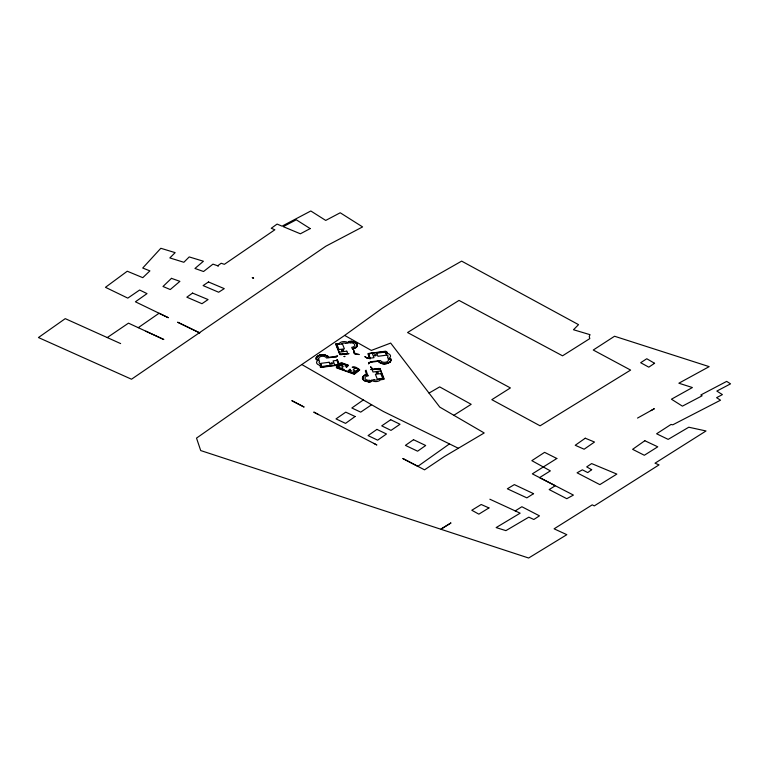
<?xml version="1.0" encoding="UTF-8"?>
<svg xmlns="http://www.w3.org/2000/svg" width="769" height="769" viewBox="0 0 769 769"><rect width="100%" height="100%" fill="white"/><g stroke="black" fill="none" stroke-linecap="round" stroke-linejoin="round"><path stroke-width="1.15" d="M368.812 362.66L368.812 362.574A14.092 8.132 0 0 1 368.524 363.929L369.274 363.17M391.075 360.401L390.825 358.912M357.45 345.627L357.162 343.887M316.069 357.912L316.261 359.652M357.45 345.637L356.912 346.713M316.069 357.902L316.674 356.835M390.931 360.911L390.412 361.728M371.6 369.37L371.648 369.264A3.489 2.019 0 0 0 370.966 367.592L370.85 367.515M384.183 379.03L380.069 368.62M381.222 379.694L383.693 379.357M338.571 343.464L336.38 343.743M335.659 344.07L339.86 354.605M367.976 353.692L369.37 358.171L367.62 358.171M386.845 353.009L387.326 352.942L386.596 351.414M316.674 356.826L318.597 355.489M356.816 346.829L355.845 347.665M390.412 361.738L389.854 362.266M336.226 367.13L338.408 365.112L321.317 367.371M348.213 342.465L349.107 342.359M371.533 380.732L370.658 380.799M336.985 367.284L341.369 362.67L348.482 365.256M348.492 365.429L346.261 367.476L347.905 365.39L341.984 363.256L337.581 367.322L344.156 369.428L343.666 369.812L337.014 367.467M347.848 371.216L350.078 369.158L348.434 371.244L354.355 373.378L358.758 369.322L352.183 367.217C354.115 364.987 360.892 370.571 359.21 369.476L354.499 373.744L347.876 371.398M355.191 368.091L353.086 370.033L356.451 371.254L358.565 369.303M368.851 362.507L369.283 362.401A3.509 2.028 0 0 0 370.812 361.949L371.014 361.911M363.535 375.791L362.286 378.156L363.65 380.376M363.545 375.791L364.246 375.31M389.845 362.276L387.566 363.42M138.257 327.681L159.068 313.252L168.334 317.722L135.411 301.794L147.004 293.623L139.631 290.019L127.798 298.122L105.459 287.318L127.26 271.226L142.784 277.667L149.907 270.88L142.726 268.035L160.817 248.281L175.149 252.636L169.843 257.932L183.868 262.277L189.212 256.923L203.42 261.239L194.961 268.468L203.545 271.515L212.955 264.142L218.358 265.997L217.733 265.776L221.164 263.258L224.385 264.315L274.869 229.768L271.246 228.287L277.08 224.077L282.05 226.153L310.82 210.985L325.72 220.424L340.215 212.773L362.584 226.913L325.845 246.215L131.509 379.223L38.45 337.543L65.25 318.645L120.637 343.589M348.761 341.484L351.51 341.282M371.033 381.674L370.024 381.847M344.656 335.419L382.356 308.196L391.075 302.659L414.347 288.039L461.64 261.124L578.538 324.653L573.482 329.738L590.034 334.678L589.256 336.466L589.785 338.61L562.543 355.816L459.016 300.41L407.57 332.535L510.405 387.932L491.824 399.678L540.088 425.815L630.618 370.081L593.255 350.03L614.556 336.245L709.181 366.64L678.854 383.212L692.408 387.538L671.433 399.207L682.411 406.147L702.126 395.785L700.838 394.968L726.676 381.386L730.55 383.846L716.833 391.075L722.399 394.612L716.583 397.679L720.524 400.197L672.788 424.805L671.01 424.459L656.611 433.783L668.165 439.378L688.784 427.218L706.029 430.967L655.015 463.198L659.043 464.88L594.283 505.906L592.245 504.849L554.093 528.822L566.83 534.676L528.649 558.015L200.709 450.557L196.518 438.109L291.393 371.61L344.656 335.419L371.331 350.424L390.671 343.08L439.781 407.109L484.201 432.966L444.434 456.507L424.536 469.84L402.783 458.487L417.846 466.341L449.461 443.905L458.334 448.269M371.61 404.763L363.333 399.947L351.837 407.993L360.709 412.136L371.61 404.763L383.356 411.473L449.461 443.905M107.266 337.562L128.481 323.153L163.826 339.523L145.85 331.199M335.784 343.954L336.361 343.743M355.845 347.665L354.355 348.386M453.835 415.298L471.176 404.311L439.685 386.894L429.035 393.074M515.22 510.904L521.872 506.733L539.463 515.845L533.84 519.488L528.812 517.162L505.906 530.629L496.13 527.582L520.152 513.173L489.853 499.216M650.987 410.588L654.352 408.704L637.52 418.076M353.99 352.923L354.173 352.971A3.509 2.028 0 0 1 354.961 353.865L355.028 354.019M364.746 375.061L366.409 374.484M318.962 355.336L319.904 355.038M335.313 356.46L337.629 355.874L336.072 356.653L336.399 357.114L328.969 357.604M371.754 362.112L369.428 362.699M354.153 348.463L353.019 348.751L354.451 352.394M353.903 352.952C353.134 353.327 355.115 350.116 352.481 348.78M319.914 355.028L324.595 354.865M352.731 348.492L352.75 348.482A6.133 3.547 0 0 0 356.72 344.099A6.133 3.547 0 0 0 349.289 341.686L349.443 342.061M387.163 363.535L385.942 363.775M366.428 374.474L365.352 370.802M366.082 370.158L367.313 374.378M345.627 343.349L348.415 342.974A5.172 2.98 0 0 0 342.897 341.667A5.172 2.98 0 0 0 338.918 344.224M335.149 356.47L328.949 357.287L328.209 356.422M368.591 353.461L385.634 351.202M367.534 358.181L364.804 356.566A14.092 8.132 0 0 1 367.092 358.354L367.717 358.469A3.509 2.028 0 0 1 369.418 358.469M389.739 359.21L390.383 359.123A6.133 3.547 0 0 1 386.192 363.41A6.133 3.547 0 0 1 378.627 361.151M371.59 369.418L370.773 369.533L379.799 368.966M379.127 368.418L372.158 369.341L371.975 367.995L370.562 366.678L370.812 367.467M380.761 370.975L373.013 372.004L372.119 369.774L379.867 368.745L383.712 378.809L381.241 379.511M385.923 363.775L384.202 363.872M371.908 362.103L378.127 361.276L380.713 363.218M370.014 381.847L368.937 381.895M340.532 354.74L349.02 353.625L340.09 354.307L336.091 344.377L338.581 343.676M368.928 381.895L363.785 380.482M369.456 358.498L370.206 358.902L368.562 353.798L385.769 351.5L386.826 353.048M384.192 363.872L383.125 363.795M351.52 341.282L354.192 341.782M383.106 363.795L382.28 363.66M321.038 367.351L320.375 367.053M324.605 354.865L328.2 356.412M382.27 363.66L381.28 363.41M381.27 363.41L380.722 363.218M354.201 341.792L355.086 342.147M336.572 367.861L354.317 374.215L359.767 369.86A13.361 7.719 0 0 1 359.017 370.014L354.394 373.917L336.822 367.592L340.744 363.535L340.215 363.122L339.273 364.314L337.389 359.594L336.88 359.661L338.61 364.737L321.317 367.063L320.26 365.515L320.269 366.9M355.067 354.076L355.422 354.134A14.092 8.132 0 0 1 359.21 354.547L355.499 353.836L354.499 352.481M355.095 342.147L355.72 342.484M373.772 443.377L376.868 444.982L313.762 412.088L318.568 414.606M301.794 364.525L363.333 399.947M388.999 358.489L390.787 358.863M355.73 342.493L356.393 342.984M371.571 380.915L371.071 381.539M328.565 357.518L328.546 357.498A6.133 3.547 0 0 0 320.894 355.153A6.133 3.547 0 0 0 316.703 359.44M316.309 359.719L318.087 360.075L317.876 359.546M356.403 342.984L356.922 343.532M348.261 342.272L348.722 341.619M370.831 361.747L380.559 360.536A3.98 2.297 0 0 0 385.327 362.257A3.98 2.297 0 0 0 388.316 359.507L390.681 359.19A6.402 3.701 0 0 1 385.875 363.622A6.402 3.701 0 0 1 378.194 360.853M388.989 358.479L389.21 359.017M370.36 381.097L370.504 381.472A6.133 3.547 0 0 1 363.074 379.059A6.133 3.547 0 0 1 366.996 374.686M341.705 343.868A2.643 1.528 0 0 1 345.627 343.349M171.468 278.349L162.999 286.481L170.247 289.548L179.898 281.348L171.468 278.349M339.888 365.39L337.774 367.332L341.148 368.553L343.253 366.602L339.888 365.39M345.963 364.967L344.916 365.938L346.108 366.371L347.165 365.4L345.963 364.967M350.231 370.264L349.174 371.244L350.376 371.677L351.423 370.696L350.231 370.264M591.659 469.696L587.756 472.599L582.383 469.821L577.077 472.81L599.849 484.624L616.844 474.089L591.63 463.582L586.699 466.898L591.659 469.696M355.086 416.5L345.56 423.373L336.005 418.903L345.752 412.155L355.086 416.5M192.548 293.085L186.838 297.18L201.959 303.707L208.082 299.564L192.548 293.085M585.257 438.215L575.231 445.27L584.132 449.221L594.504 442.04L585.257 438.215M644.826 440.724L632.618 449.327L644.326 455.267L657.764 446.818L644.826 440.724M413.501 439.695L405.417 445.376L417.596 451.192L425.69 445.501L413.501 439.695M376.925 429.4L368.082 435.59L377.646 440.166L386.48 433.985L376.925 429.4M390.729 419.73L381.732 425.863L391.017 430.39L400.015 424.257L390.729 419.73M208.486 281.973L203.112 285.587L218.636 292.239L224.26 288.635L208.486 281.973M654.573 363.285L648.796 367.159L640.673 362.718L646.767 358.738L654.573 363.285M556.833 458.487L532.34 473.858L555.295 485.739L549.172 489.565L566.791 498.696L573.414 495.082L539.588 477.607L550.364 470.878L531.84 460.66L544.587 452.355L556.833 458.487M344.089 356.48L344.483 356.681A13.506 7.796 0 0 1 345.041 356.355L344.089 356.48M533.561 493.679L526.871 497.86L507.348 488.796L514.346 484.605L533.561 493.679M450.432 523.276L441.089 529.034L450.99 522.949L450.432 523.276M488.949 507.925L478.856 514.153L471.801 510.251L481.202 504.502L488.949 507.925M310.195 228.595L300.371 233.795L283.252 226.653L296.267 219.79L310.195 228.595M342.416 343.878L337.033 344.599L339.014 349.568L344.397 348.847L342.416 343.878M346.79 351.154L339.042 352.183L339.927 354.413L347.684 353.384L346.79 351.154M318.77 359.065L316.405 359.373A6.402 3.701 0 0 1 321.211 354.942A6.402 3.701 0 0 1 328.892 357.72L326.527 358.027A3.98 2.297 0 0 0 321.759 356.307A3.98 2.297 0 0 0 318.77 359.065M372.196 353.202L368.322 353.721L370.11 358.191L373.984 357.681L372.196 353.202M385.336 352.048L376.723 353.192L377.964 356.297L386.576 355.153L385.336 352.048M336.976 360.373L333.102 360.882L334.89 365.362L338.764 364.842L336.976 360.373M329.122 362.266L320.51 363.41L321.75 366.515L330.353 365.371L329.122 362.266M380.78 373.59L375.397 374.311L377.377 379.28L382.76 378.559L380.78 373.59M374.167 379.809L371.379 380.184A5.172 2.98 0 0 0 376.906 381.491A5.172 2.98 0 0 0 380.876 378.925L378.088 379.29A2.643 1.528 0 0 1 374.167 379.809M385.971 353.134L386.596 354.74A2.643 1.528 0 0 1 387.499 357.008L388.143 358.623A5.172 2.98 0 0 0 390.402 355.432A5.172 2.98 0 0 0 385.971 353.134M321.134 365.429L321.115 365.429A5.172 2.98 0 0 1 316.684 363.131A5.172 2.98 0 0 1 318.933 359.95L319.587 361.555A2.643 1.528 0 0 0 320.49 363.824L321.134 365.429M253.126 277.955L252.222 277.609L253.607 278.138L253.126 277.955M199.709 332.89L177.754 322.278L199.709 332.89M303.947 406.964L291.989 400.745L303.947 406.964M368.063 375.801L367.515 374.436A6.402 3.701 0 0 0 362.708 378.877A6.402 3.701 0 0 0 370.389 381.645L369.851 380.28A3.98 2.297 0 0 1 365.083 378.559A3.98 2.297 0 0 1 368.063 375.801M349.953 342.878L349.405 341.513A6.402 3.701 0 0 1 357.085 344.281A6.402 3.701 0 0 1 352.279 348.722L351.731 347.357A3.98 2.297 0 0 0 354.72 344.599A3.98 2.297 0 0 0 349.953 342.878M376.704 373.234A1.019 0.586 0 0 0 378.281 372.792A1.019 0.586 0 0 0 376.829 372.225A1.019 0.586 0 0 0 376.704 373.234M374.705 355.701A1.019 0.586 0 0 0 376.281 355.259A1.019 0.586 0 0 0 374.82 354.692A1.019 0.586 0 0 0 374.705 355.701M341.955 350.895A1.019 0.586 0 0 0 343.541 350.453A1.019 0.586 0 0 0 342.08 349.885A1.019 0.586 0 0 0 341.955 350.895M331.247 363.833A1.019 0.586 0 0 0 332.833 363.391A1.019 0.586 0 0 0 331.372 362.824A1.019 0.586 0 0 0 331.247 363.833M341.917 364.919A0.971 0.558 0 0 0 343.426 364.487A0.971 0.558 0 0 0 342.032 363.948A0.971 0.558 0 0 0 341.917 364.919M353.336 372.657A0.971 0.558 0 0 0 354.845 372.225A0.971 0.558 0 0 0 353.452 371.687A0.971 0.558 0 0 0 353.336 372.657"/></g></svg>
